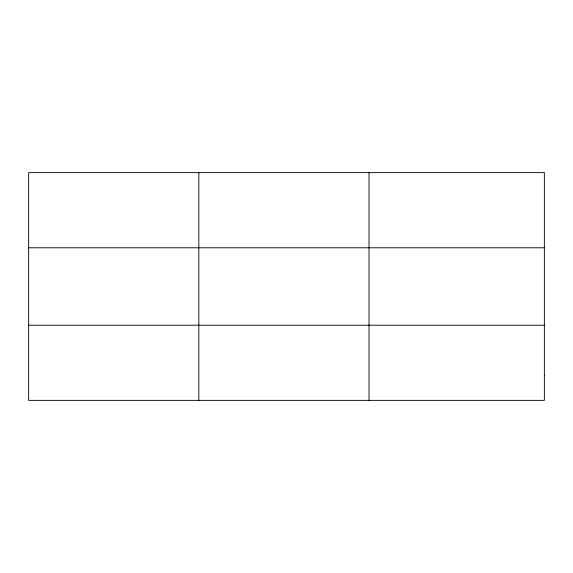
<?xml version="1.0" encoding="UTF-8"?>
<svg xmlns="http://www.w3.org/2000/svg" width="573" height="573" viewBox="0 0 573 573"><rect width="100%" height="100%" fill="white"/><g stroke="black" fill="none" stroke-linecap="round" stroke-linejoin="round"><path stroke-width="0.86" d="M198.831 400.369L198.831 172.631M369.012 400.369L369.012 172.631M28.65 247.787L544.35 247.787M28.65 325.213L544.35 325.213M544.35 375.322L544.35 400.369L28.65 400.369L28.65 172.631L544.35 172.631L544.35 375.322"/></g></svg>
